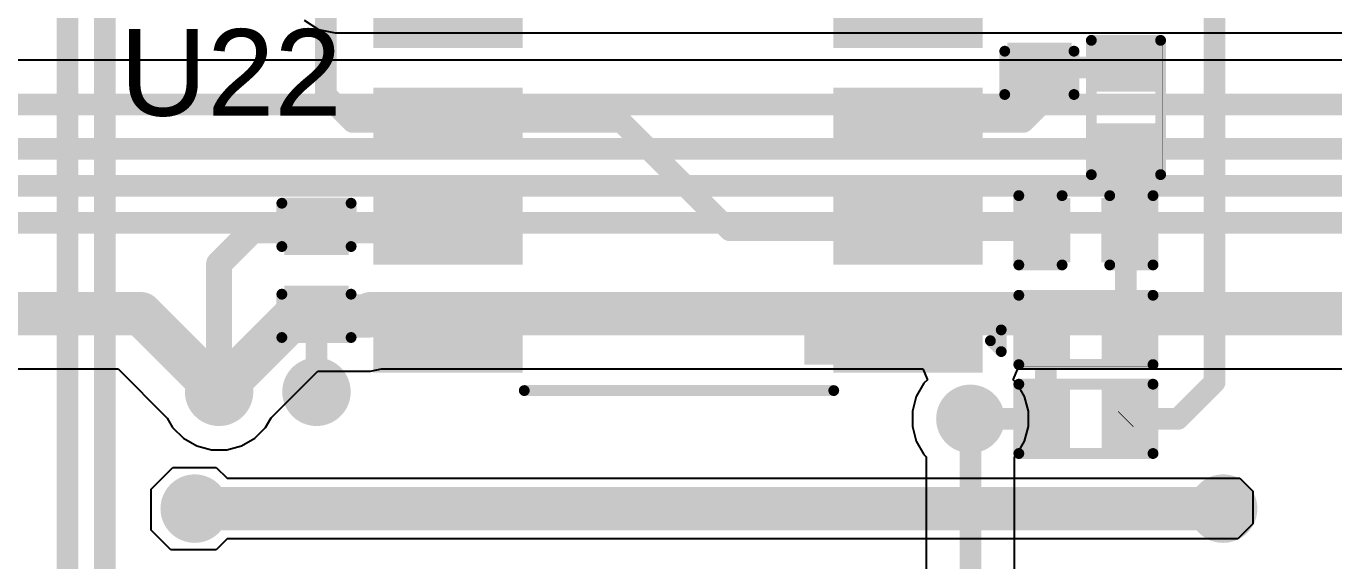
# Model space of a CAD drawing. Header units: millimetres. Extents: x -1.53 to 7.44, y -0.61 to 4.57.
# Drawn here: x 3.516 to 4.12, y 2.835 to 3.082 of the extents above; entities that cross this region are included whole.
import ezdxf

# ---------------------------------------------------------------- set-up
doc = ezdxf.new("R2010")
doc.units = ezdxf.units.MM
doc.header["$MEASUREMENT"] = 0
for name, color, linetype in [('BottomLayer', 5, 'Continuous'), ('BottomSolder', 6, 'Continuous'), ('TopLayer', 1, 'Continuous'), ('TopOverlay', 2, 'Continuous'), ('TopPaste', 8, 'Continuous'), ('TopSolder', 216, 'Continuous'), ('ViaHoleLayer', 16, 'Continuous')]:
    doc.layers.add(name, color=color, linetype=linetype)
doc.styles.add('Arial', font='', dxfattribs={"height": 0.2})
doc.styles.get('Arial').set_extended_font_data('Arial')

# ---------------------------------------------------------------- blocks, each defined once
blk = doc.blocks.new('SOIC_8_0_154___3_90___W______5')
at = {"layer": 'TopLayer'}
for points in [[(-0.13681, 0.06319), (-0.13681, 0.08681), (-0.07579, 0.08681), (-0.07579, 0.06319)], [(0.07579, 0.06319), (0.07579, 0.08681), (0.13681, 0.08681), (0.13681, 0.06319)], [(-0.13681, 0.01319), (-0.13681, 0.03681), (-0.07579, 0.03681), (-0.07579, 0.01319)], [(0.07579, 0.01319), (0.07579, 0.03681), (0.13681, 0.03681), (0.13681, 0.01319)], [(-0.13681, -0.03681), (-0.13681, -0.01319), (-0.07579, -0.01319), (-0.07579, -0.03681)], [(0.07579, -0.03681), (0.07579, -0.01319), (0.13681, -0.01319), (0.13681, -0.03681)], [(-0.13681, -0.08681), (-0.13681, -0.06319), (-0.07579, -0.06319), (-0.07579, -0.08681)], [(0.07579, -0.08681), (0.07579, -0.06319), (0.13681, -0.06319), (0.13681, -0.08681)]]:
    blk.add_hatch(color=1, dxfattribs=at).paths.add_polyline_path(points)
at = {"layer": 'TopOverlay'}
blk.add_hatch(color=2, dxfattribs=at).paths.add_polyline_path([(-0.07237, 0.064), (-0.05837, 0.064), (-0.05837, 0.087), (-0.07237, 0.087)])
at = {"layer": 'TopPaste'}
for points in [[(-0.13681, 0.06319), (-0.13681, 0.08681), (-0.07579, 0.08681), (-0.07579, 0.06319)], [(0.07579, 0.06319), (0.07579, 0.08681), (0.13681, 0.08681), (0.13681, 0.06319)], [(-0.13681, 0.01319), (-0.13681, 0.03681), (-0.07579, 0.03681), (-0.07579, 0.01319)], [(0.07579, 0.01319), (0.07579, 0.03681), (0.13681, 0.03681), (0.13681, 0.01319)], [(-0.13681, -0.03681), (-0.13681, -0.01319), (-0.07579, -0.01319), (-0.07579, -0.03681)], [(0.07579, -0.03681), (0.07579, -0.01319), (0.13681, -0.01319), (0.13681, -0.03681)], [(-0.13681, -0.08681), (-0.13681, -0.06319), (-0.07579, -0.06319), (-0.07579, -0.08681)], [(0.07579, -0.08681), (0.07579, -0.06319), (0.13681, -0.06319), (0.13681, -0.08681)]]:
    blk.add_hatch(color=8, dxfattribs=at).paths.add_polyline_path(points)
at = {"layer": 'TopSolder'}
for points in [[(-0.14081, 0.05919), (-0.14081, 0.09081), (-0.07179, 0.09081), (-0.07179, 0.05919)], [(0.07179, 0.05919), (0.07179, 0.09081), (0.14081, 0.09081), (0.14081, 0.05919)], [(-0.14081, 0.00919), (-0.14081, 0.04081), (-0.07179, 0.04081), (-0.07179, 0.00919)], [(0.07179, 0.00919), (0.07179, 0.04081), (0.14081, 0.04081), (0.14081, 0.00919)], [(-0.14081, -0.04081), (-0.14081, -0.00919), (-0.07179, -0.00919), (-0.07179, -0.04081)], [(0.07179, -0.04081), (0.07179, -0.00919), (0.14081, -0.00919), (0.14081, -0.04081)], [(-0.14081, -0.09081), (-0.14081, -0.05919), (-0.07179, -0.05919), (-0.07179, -0.09081)], [(0.07179, -0.09081), (0.07179, -0.05919), (0.14081, -0.05919), (0.14081, -0.09081)]]:
    blk.add_hatch(color=216, dxfattribs=at).paths.add_polyline_path(points)
at = {"layer": 'TopOverlay', "const_width": 0.005}
for points in [[(0.071, 0.099), (-0.072, 0.099)], [(-0.14437, 0.076), (-0.14937, 0.081)], [(-0.14937, 0.081), (-0.14937, 0.071)], [(-0.14437, 0.076), (-0.14937, 0.071)], [(0.071, -0.099), (-0.072, -0.099)]]:
    blk.add_lwpolyline(points, dxfattribs=at)
at = {"layer": 'TopOverlay', "const_width": 0.0025}
for points in [[(-0.07325, 0.099, 1), (-0.07075, 0.099, 1)], [(0.06975, 0.099, 1), (0.07225, 0.099, 1)], [(-0.15062, 0.081, 1), (-0.14812, 0.081, 1)], [(-0.15062, 0.081, 1), (-0.14812, 0.081, 1)], [(-0.15062, 0.071, 1), (-0.14812, 0.071, 1)], [(-0.15062, 0.071, 1), (-0.14812, 0.071, 1)], [(-0.14562, 0.076, 1), (-0.14312, 0.076, 1)], [(-0.14562, 0.076, 1), (-0.14312, 0.076, 1)], [(-0.07325, -0.099, 1), (-0.07075, -0.099, 1)], [(0.06975, -0.099, 1), (0.07225, -0.099, 1)]]:
    blk.add_lwpolyline(points, format="xyb", close=True, dxfattribs=at)
blk = doc.blocks.new('R___0402_17')
at = {"layer": 'TopLayer'}
for points in [[(-0.0275, -0.0125), (-0.0275, 0.0125), (-0.0095, 0.0125), (-0.0095, -0.0125)], [(0.0095, -0.0125), (0.0095, 0.0125), (0.0275, 0.0125), (0.0275, -0.0125)]]:
    blk.add_hatch(color=1, dxfattribs=at).paths.add_polyline_path(points)
at = {"layer": 'TopPaste'}
for points in [[(-0.0275, -0.0125), (-0.0275, 0.0125), (-0.0095, 0.0125), (-0.0095, -0.0125)], [(0.0095, -0.0125), (0.0095, 0.0125), (0.0275, 0.0125), (0.0275, -0.0125)]]:
    blk.add_hatch(color=8, dxfattribs=at).paths.add_polyline_path(points)
at = {"layer": 'TopSolder'}
for points in [[(-0.02967, -0.01467), (-0.02967, 0.01467), (-0.00733, 0.01467), (-0.00733, -0.01467)], [(0.00733, -0.01467), (0.00733, 0.01467), (0.02967, 0.01467), (0.02967, -0.01467)]]:
    blk.add_hatch(color=216, dxfattribs=at).paths.add_polyline_path(points)
at = {"layer": 'TopOverlay'}
for points, const_width in [([(-0.031, 0.016), (0.031, 0.016)], 0.005), ([(-0.031, 0.016), (-0.031, -0.016)], 0.005), ([(0.031, 0.016), (0.031, -0.016)], 0.005), ([(-0.031, -0.016), (0.031, -0.016)], 0.005), ([(-0.032, -0.017), (0.032, -0.017)], 0.000127)]:
    blk.add_lwpolyline(points, dxfattribs=dict(at, const_width=const_width))
for points, const_width in [([(-0.03225, 0.016, 1), (-0.02975, 0.016, 1)], 0.0025), ([(-0.03225, 0.016, 1), (-0.02975, 0.016, 1)], 0.0025), ([(0.02975, 0.016, 1), (0.03225, 0.016, 1)], 0.0025), ([(0.02975, 0.016, 1), (0.03225, 0.016, 1)], 0.0025), ([(-0.03225, -0.016, 1), (-0.02975, -0.016, 1)], 0.0025), ([(-0.03225, -0.016, 1), (-0.02975, -0.016, 1)], 0.0025), ([(-0.03203, -0.017, 1), (-0.03197, -0.017, 1)], 0.0000635), ([(0.02975, -0.016, 1), (0.03225, -0.016, 1)], 0.0025), ([(0.02975, -0.016, 1), (0.03225, -0.016, 1)], 0.0025), ([(0.03197, -0.017, 1), (0.03203, -0.017, 1)], 0.0000635)]:
    blk.add_lwpolyline(points, format="xyb", close=True, dxfattribs=dict(at, const_width=const_width))
blk = doc.blocks.new('R___0402_18')
at = {"layer": 'TopLayer'}
for points in [[(-0.0275, -0.0125), (-0.0275, 0.0125), (-0.0095, 0.0125), (-0.0095, -0.0125)], [(0.0095, -0.0125), (0.0095, 0.0125), (0.0275, 0.0125), (0.0275, -0.0125)]]:
    blk.add_hatch(color=1, dxfattribs=at).paths.add_polyline_path(points)
at = {"layer": 'TopPaste'}
for points in [[(-0.0275, -0.0125), (-0.0275, 0.0125), (-0.0095, 0.0125), (-0.0095, -0.0125)], [(0.0095, -0.0125), (0.0095, 0.0125), (0.0275, 0.0125), (0.0275, -0.0125)]]:
    blk.add_hatch(color=8, dxfattribs=at).paths.add_polyline_path(points)
at = {"layer": 'TopSolder'}
for points in [[(-0.02967, -0.01467), (-0.02967, 0.01467), (-0.00733, 0.01467), (-0.00733, -0.01467)], [(0.00733, -0.01467), (0.00733, 0.01467), (0.02967, 0.01467), (0.02967, -0.01467)]]:
    blk.add_hatch(color=216, dxfattribs=at).paths.add_polyline_path(points)
at = {"layer": 'TopOverlay'}
for points, const_width in [([(-0.031, 0.016), (0.031, 0.016)], 0.005), ([(-0.031, -0.016), (-0.031, 0.016)], 0.005), ([(0.031, -0.016), (0.031, 0.016)], 0.005), ([(-0.031, -0.016), (0.031, -0.016)], 0.005), ([(-0.032, -0.017), (0.032, -0.017)], 0.000127)]:
    blk.add_lwpolyline(points, dxfattribs=dict(at, const_width=const_width))
for points, const_width in [([(-0.03225, 0.016, 1), (-0.02975, 0.016, 1)], 0.0025), ([(-0.03225, 0.016, 1), (-0.02975, 0.016, 1)], 0.0025), ([(0.02975, 0.016, 1), (0.03225, 0.016, 1)], 0.0025), ([(0.02975, 0.016, 1), (0.03225, 0.016, 1)], 0.0025), ([(-0.03225, -0.016, 1), (-0.02975, -0.016, 1)], 0.0025), ([(-0.03225, -0.016, 1), (-0.02975, -0.016, 1)], 0.0025), ([(-0.03203, -0.017, 1), (-0.03197, -0.017, 1)], 0.0000635), ([(0.02975, -0.016, 1), (0.03225, -0.016, 1)], 0.0025), ([(0.02975, -0.016, 1), (0.03225, -0.016, 1)], 0.0025), ([(0.03197, -0.017, 1), (0.03203, -0.017, 1)], 0.0000635)]:
    blk.add_lwpolyline(points, format="xyb", close=True, dxfattribs=dict(at, const_width=const_width))
blk = doc.blocks.new('R___0402_22')
at = {"layer": 'TopLayer'}
for points in [[(-0.0275, -0.0125), (-0.0275, 0.0125), (-0.0095, 0.0125), (-0.0095, -0.0125)], [(0.0095, -0.0125), (0.0095, 0.0125), (0.0275, 0.0125), (0.0275, -0.0125)]]:
    blk.add_hatch(color=1, dxfattribs=at).paths.add_polyline_path(points)
at = {"layer": 'TopPaste'}
for points in [[(-0.0275, -0.0125), (-0.0275, 0.0125), (-0.0095, 0.0125), (-0.0095, -0.0125)], [(0.0095, -0.0125), (0.0095, 0.0125), (0.0275, 0.0125), (0.0275, -0.0125)]]:
    blk.add_hatch(color=8, dxfattribs=at).paths.add_polyline_path(points)
at = {"layer": 'TopSolder'}
for points in [[(-0.02967, -0.01467), (-0.02967, 0.01467), (-0.00733, 0.01467), (-0.00733, -0.01467)], [(0.00733, -0.01467), (0.00733, 0.01467), (0.02967, 0.01467), (0.02967, -0.01467)]]:
    blk.add_hatch(color=216, dxfattribs=at).paths.add_polyline_path(points)
at = {"layer": 'TopOverlay'}
for points, const_width in [([(-0.031, 0.016), (0.031, 0.016)], 0.005), ([(-0.031, -0.016), (-0.031, 0.016)], 0.005), ([(0.031, -0.016), (0.031, 0.016)], 0.005), ([(-0.031, -0.016), (0.031, -0.016)], 0.005), ([(-0.032, -0.017), (0.032, -0.017)], 0.000127)]:
    blk.add_lwpolyline(points, dxfattribs=dict(at, const_width=const_width))
for points, const_width in [([(-0.03225, 0.016, 1), (-0.02975, 0.016, 1)], 0.0025), ([(-0.03225, 0.016, 1), (-0.02975, 0.016, 1)], 0.0025), ([(0.02975, 0.016, 1), (0.03225, 0.016, 1)], 0.0025), ([(0.02975, 0.016, 1), (0.03225, 0.016, 1)], 0.0025), ([(-0.03225, -0.016, 1), (-0.02975, -0.016, 1)], 0.0025), ([(-0.03225, -0.016, 1), (-0.02975, -0.016, 1)], 0.0025), ([(-0.03203, -0.017, 1), (-0.03197, -0.017, 1)], 0.0000635), ([(0.02975, -0.016, 1), (0.03225, -0.016, 1)], 0.0025), ([(0.02975, -0.016, 1), (0.03225, -0.016, 1)], 0.0025), ([(0.03197, -0.017, 1), (0.03203, -0.017, 1)], 0.0000635)]:
    blk.add_lwpolyline(points, format="xyb", close=True, dxfattribs=dict(at, const_width=const_width))
blk = doc.blocks.new('C___0402_42')
at = {"layer": 'TopLayer'}
for points in [[(-0.0275, -0.0125), (-0.0275, 0.0125), (-0.0095, 0.0125), (-0.0095, -0.0125)], [(0.0095, -0.0125), (0.0095, 0.0125), (0.0275, 0.0125), (0.0275, -0.0125)]]:
    blk.add_hatch(color=1, dxfattribs=at).paths.add_polyline_path(points)
at = {"layer": 'TopPaste'}
for points in [[(-0.0275, -0.0125), (-0.0275, 0.0125), (-0.0095, 0.0125), (-0.0095, -0.0125)], [(0.0095, -0.0125), (0.0095, 0.0125), (0.0275, 0.0125), (0.0275, -0.0125)]]:
    blk.add_hatch(color=8, dxfattribs=at).paths.add_polyline_path(points)
at = {"layer": 'TopSolder'}
for points in [[(-0.02986, -0.01486), (-0.02986, 0.01486), (-0.00714, 0.01486), (-0.00714, -0.01486)], [(0.00714, -0.01486), (0.00714, 0.01486), (0.02986, 0.01486), (0.02986, -0.01486)]]:
    blk.add_hatch(color=216, dxfattribs=at).paths.add_polyline_path(points)
at = {"layer": 'TopOverlay', "const_width": 0.005}
for points in [[(-0.031, 0.016), (-0.031, -0.016)], [(-0.011, 0.016), (-0.031, 0.016)], [(0.031, 0.016), (0.011, 0.016)], [(0.031, 0.016), (0.031, -0.016)], [(-0.011, -0.016), (-0.031, -0.016)], [(0.031, -0.016), (0.011, -0.016)]]:
    blk.add_lwpolyline(points, dxfattribs=at)
at = {"layer": 'TopOverlay', "const_width": 0.0025}
for points in [[(-0.03225, 0.016, 1), (-0.02975, 0.016, 1)], [(-0.03225, 0.016, 1), (-0.02975, 0.016, 1)], [(-0.01225, 0.016, 1), (-0.00975, 0.016, 1)], [(0.00975, 0.016, 1), (0.01225, 0.016, 1)], [(0.02975, 0.016, 1), (0.03225, 0.016, 1)], [(0.02975, 0.016, 1), (0.03225, 0.016, 1)], [(-0.03225, -0.016, 1), (-0.02975, -0.016, 1)], [(-0.03225, -0.016, 1), (-0.02975, -0.016, 1)], [(-0.01225, -0.016, 1), (-0.00975, -0.016, 1)], [(0.00975, -0.016, 1), (0.01225, -0.016, 1)], [(0.02975, -0.016, 1), (0.03225, -0.016, 1)], [(0.02975, -0.016, 1), (0.03225, -0.016, 1)]]:
    blk.add_lwpolyline(points, format="xyb", close=True, dxfattribs=at)
blk = doc.blocks.new('C___0402_44')
at = {"layer": 'TopLayer'}
for points in [[(-0.0275, -0.0125), (-0.0275, 0.0125), (-0.0095, 0.0125), (-0.0095, -0.0125)], [(0.0095, -0.0125), (0.0095, 0.0125), (0.0275, 0.0125), (0.0275, -0.0125)]]:
    blk.add_hatch(color=1, dxfattribs=at).paths.add_polyline_path(points)
at = {"layer": 'TopPaste'}
for points in [[(-0.0275, -0.0125), (-0.0275, 0.0125), (-0.0095, 0.0125), (-0.0095, -0.0125)], [(0.0095, -0.0125), (0.0095, 0.0125), (0.0275, 0.0125), (0.0275, -0.0125)]]:
    blk.add_hatch(color=8, dxfattribs=at).paths.add_polyline_path(points)
at = {"layer": 'TopSolder'}
for points in [[(-0.02986, -0.01486), (-0.02986, 0.01486), (-0.00714, 0.01486), (-0.00714, -0.01486)], [(0.00714, -0.01486), (0.00714, 0.01486), (0.02986, 0.01486), (0.02986, -0.01486)]]:
    blk.add_hatch(color=216, dxfattribs=at).paths.add_polyline_path(points)
at = {"layer": 'TopOverlay', "const_width": 0.005}
for points in [[(-0.031, -0.016), (-0.031, 0.016)], [(-0.011, 0.016), (-0.031, 0.016)], [(0.031, 0.016), (0.011, 0.016)], [(0.031, -0.016), (0.031, 0.016)], [(-0.011, -0.016), (-0.031, -0.016)], [(0.031, -0.016), (0.011, -0.016)]]:
    blk.add_lwpolyline(points, dxfattribs=at)
at = {"layer": 'TopOverlay', "const_width": 0.0025}
for points in [[(-0.03225, 0.016, 1), (-0.02975, 0.016, 1)], [(-0.03225, 0.016, 1), (-0.02975, 0.016, 1)], [(-0.01225, 0.016, 1), (-0.00975, 0.016, 1)], [(0.00975, 0.016, 1), (0.01225, 0.016, 1)], [(0.02975, 0.016, 1), (0.03225, 0.016, 1)], [(0.02975, 0.016, 1), (0.03225, 0.016, 1)], [(-0.03225, -0.016, 1), (-0.02975, -0.016, 1)], [(-0.03225, -0.016, 1), (-0.02975, -0.016, 1)], [(-0.01225, -0.016, 1), (-0.00975, -0.016, 1)], [(0.00975, -0.016, 1), (0.01225, -0.016, 1)], [(0.02975, -0.016, 1), (0.03225, -0.016, 1)], [(0.02975, -0.016, 1), (0.03225, -0.016, 1)]]:
    blk.add_lwpolyline(points, format="xyb", close=True, dxfattribs=at)
blk = doc.blocks.new('C___0402_48')
at = {"layer": 'TopLayer'}
for points in [[(-0.0275, -0.0125), (-0.0275, 0.0125), (-0.0095, 0.0125), (-0.0095, -0.0125)], [(0.0095, -0.0125), (0.0095, 0.0125), (0.0275, 0.0125), (0.0275, -0.0125)]]:
    blk.add_hatch(color=1, dxfattribs=at).paths.add_polyline_path(points)
at = {"layer": 'TopPaste'}
for points in [[(-0.0275, -0.0125), (-0.0275, 0.0125), (-0.0095, 0.0125), (-0.0095, -0.0125)], [(0.0095, -0.0125), (0.0095, 0.0125), (0.0275, 0.0125), (0.0275, -0.0125)]]:
    blk.add_hatch(color=8, dxfattribs=at).paths.add_polyline_path(points)
at = {"layer": 'TopSolder'}
for points in [[(-0.02986, -0.01486), (-0.02986, 0.01486), (-0.00714, 0.01486), (-0.00714, -0.01486)], [(0.00714, -0.01486), (0.00714, 0.01486), (0.02986, 0.01486), (0.02986, -0.01486)]]:
    blk.add_hatch(color=216, dxfattribs=at).paths.add_polyline_path(points)
at = {"layer": 'TopOverlay', "const_width": 0.005}
for points in [[(-0.031, -0.016), (-0.031, 0.016)], [(-0.011, 0.016), (-0.031, 0.016)], [(0.031, 0.016), (0.011, 0.016)], [(0.031, -0.016), (0.031, 0.016)], [(-0.011, -0.016), (-0.031, -0.016)], [(0.031, -0.016), (0.011, -0.016)]]:
    blk.add_lwpolyline(points, dxfattribs=at)
at = {"layer": 'TopOverlay', "const_width": 0.0025}
for points in [[(-0.03225, 0.016, 1), (-0.02975, 0.016, 1)], [(-0.03225, 0.016, 1), (-0.02975, 0.016, 1)], [(-0.01225, 0.016, 1), (-0.00975, 0.016, 1)], [(0.00975, 0.016, 1), (0.01225, 0.016, 1)], [(0.02975, 0.016, 1), (0.03225, 0.016, 1)], [(0.02975, 0.016, 1), (0.03225, 0.016, 1)], [(-0.03225, -0.016, 1), (-0.02975, -0.016, 1)], [(-0.03225, -0.016, 1), (-0.02975, -0.016, 1)], [(-0.01225, -0.016, 1), (-0.00975, -0.016, 1)], [(0.00975, -0.016, 1), (0.01225, -0.016, 1)], [(0.02975, -0.016, 1), (0.03225, -0.016, 1)], [(0.02975, -0.016, 1), (0.03225, -0.016, 1)]]:
    blk.add_lwpolyline(points, format="xyb", close=True, dxfattribs=at)

msp = doc.modelspace()

# ---------------------------------------------------------------- hatches: boundary and pattern name
at = {"layer": 'BottomLayer'}
h = msp.add_hatch(color=5, dxfattribs=at)
edge = h.paths.add_edge_path()
edge.add_arc((3.605, 2.91294), 0.01181, 0, 360)
h = msp.add_hatch(color=5, dxfattribs=at)
edge = h.paths.add_edge_path()
edge.add_arc((3.65, 2.91294), 0.01181, 0, 360)
h = msp.add_hatch(color=5, dxfattribs=at)
edge = h.paths.add_edge_path()
edge.add_arc((3.95211, 2.90044), 0.01181, 0, 360)
h = msp.add_hatch(color=5, dxfattribs=at)
edge = h.paths.add_edge_path()
edge.add_arc((3.59373, 2.859), 0.01181, 0, 360)
h = msp.add_hatch(color=5, dxfattribs=at)
edge = h.paths.add_edge_path()
edge.add_arc((4.06891, 2.859), 0.01181, 0, 360)
at = {"layer": 'BottomSolder'}
h = msp.add_hatch(color=6, dxfattribs=at)
edge = h.paths.add_edge_path()
edge.add_arc((3.605, 2.91294), 0.01581, 0, 360)
h = msp.add_hatch(color=6, dxfattribs=at)
edge = h.paths.add_edge_path()
edge.add_arc((3.65, 2.91294), 0.01581, 0, 360)
h = msp.add_hatch(color=6, dxfattribs=at)
edge = h.paths.add_edge_path()
edge.add_arc((3.95211, 2.90044), 0.01581, 0, 360)
h = msp.add_hatch(color=6, dxfattribs=at)
edge = h.paths.add_edge_path()
edge.add_arc((3.59373, 2.859), 0.01581, 0, 360)
h = msp.add_hatch(color=6, dxfattribs=at)
edge = h.paths.add_edge_path()
edge.add_arc((4.06891, 2.859), 0.01581, 0, 360)
at = {"layer": 'TopLayer'}
h = msp.add_hatch(color=1, dxfattribs=at)
edge = h.paths.add_edge_path()
edge.add_arc((3.605, 2.91294), 0.01181, 0, 360)
h = msp.add_hatch(color=1, dxfattribs=at)
edge = h.paths.add_edge_path()
edge.add_arc((3.65, 2.91294), 0.01181, 0, 360)
h = msp.add_hatch(color=1, dxfattribs=at)
edge = h.paths.add_edge_path()
edge.add_arc((3.95211, 2.90044), 0.01181, 0, 360)
h = msp.add_hatch(color=1, dxfattribs=at)
edge = h.paths.add_edge_path()
edge.add_arc((3.59373, 2.859), 0.01181, 0, 360)
h = msp.add_hatch(color=1, dxfattribs=at)
edge = h.paths.add_edge_path()
edge.add_arc((4.06891, 2.859), 0.01181, 0, 360)
at = {"layer": 'TopSolder'}
h = msp.add_hatch(color=216, dxfattribs=at)
edge = h.paths.add_edge_path()
edge.add_arc((3.605, 2.91294), 0.01581, 0, 360)
h = msp.add_hatch(color=216, dxfattribs=at)
edge = h.paths.add_edge_path()
edge.add_arc((3.65, 2.91294), 0.01581, 0, 360)
h = msp.add_hatch(color=216, dxfattribs=at)
edge = h.paths.add_edge_path()
edge.add_arc((3.95211, 2.90044), 0.01581, 0, 360)
h = msp.add_hatch(color=216, dxfattribs=at)
edge = h.paths.add_edge_path()
edge.add_arc((3.59373, 2.859), 0.01581, 0, 360)
h = msp.add_hatch(color=216, dxfattribs=at)
edge = h.paths.add_edge_path()
edge.add_arc((4.06891, 2.859), 0.01581, 0, 360)
at = {"layer": 'ViaHoleLayer'}
h = msp.add_hatch(color=16, dxfattribs=at)
edge = h.paths.add_edge_path()
edge.add_arc((3.605, 2.91294), 0.00591, 0, 360)
h = msp.add_hatch(color=16, dxfattribs=at)
edge = h.paths.add_edge_path()
edge.add_arc((3.65, 2.91294), 0.00591, 0, 360)
h = msp.add_hatch(color=16, dxfattribs=at)
edge = h.paths.add_edge_path()
edge.add_arc((3.95211, 2.90044), 0.00591, 0, 360)
h = msp.add_hatch(color=16, dxfattribs=at)
edge = h.paths.add_edge_path()
edge.add_arc((3.59373, 2.859), 0.00591, 0, 360)
h = msp.add_hatch(color=16, dxfattribs=at)
edge = h.paths.add_edge_path()
edge.add_arc((4.06891, 2.859), 0.00591, 0, 360)

# ---------------------------------------------------------------- linework, layer by layer
at = {"layer": 'BottomLayer'}
for p, q in [((3.64424, 3.08458), (3.65086, 3.08016)), ((3.65086, 3.08016), (3.65866, 3.07861)), ((3.65866, 3.07861), (4.89769, 3.07861)), ((4.89736, 3.06603), (3.04681, 3.06603)), ((3.40403, 2.92351), (3.55833, 2.92351)), ((3.55833, 2.92351), (3.58107, 2.90077)), ((3.62901, 2.9009), (3.65062, 2.92251)), ((3.65062, 2.92251), (3.675, 2.92251)), ((3.675, 2.92251), (3.68003, 2.92351)), ((3.68003, 2.92351), (3.93019, 2.92351)), ((3.93019, 2.92351), (3.93226, 2.91851)), ((3.93226, 2.91851), (3.93066, 2.91691)), ((3.97196, 2.91851), (3.97403, 2.92351)), ((3.97356, 2.91691), (3.97196, 2.91851)), ((3.97403, 2.92351), (4.12939, 2.92351)), ((3.93066, 2.91691), (3.92713, 2.91079)), ((3.97709, 2.91079), (3.97356, 2.91691)), ((3.92713, 2.91079), (3.9253, 2.90397)), ((3.97892, 2.90397), (3.97709, 2.91079)), ((3.58107, 2.90077), (3.58355, 2.89648)), ((3.62645, 2.89648), (3.62901, 2.9009)), ((3.9253, 2.90397), (3.9253, 2.89691)), ((3.97892, 2.89691), (3.97892, 2.90397)), ((3.58355, 2.89648), (3.58854, 2.89149)), ((3.62146, 2.89149), (3.62645, 2.89648)), ((3.9253, 2.89691), (3.92713, 2.89009)), ((3.97709, 2.89009), (3.97892, 2.89691)), ((3.58854, 2.89149), (3.59465, 2.88796)), ((3.61535, 2.88796), (3.62146, 2.89149)), ((3.92713, 2.89009), (3.93066, 2.88398)), ((3.97356, 2.88398), (3.97709, 2.89009)), ((3.59465, 2.88796), (3.60147, 2.88613)), ((3.60147, 2.88613), (3.60853, 2.88613)), ((3.60853, 2.88613), (3.61535, 2.88796)), ((3.93066, 2.88398), (3.93172, 2.88292)), ((3.93172, 2.88292), (3.93172, 2.47456)), ((3.9725, 2.88292), (3.97356, 2.88398)), ((3.9725, 2.46611), (3.9725, 2.88292))]:
    msp.add_line(p, q, dxfattribs=at)
for points, const_width in [([(3.03836, 3.04564), (4.89736, 3.04564)], 0.01), ([(3.03043, 3.02513), (5.76887, 3.02513)], 0.01), ([(3.02352, 3.008), (5.76196, 3.008)], 0.01), ([(3.00799, 2.991), (5.75492, 2.991)], 0.01), ([(3.07106, 2.949), (3.56889, 2.949)], 0.02), ([(3.56889, 2.949), (3.60494, 2.91294)], 0.02), ([(3.605, 2.91294), (3.64006, 2.948)], 0.02), ([(3.64006, 2.948), (3.675, 2.948)], 0.02), ([(3.675, 2.949), (4.13994, 2.949)], 0.02), ([(3.95211, 2.46611), (3.95211, 2.90044)], 0.01)]:
    msp.add_lwpolyline(points, dxfattribs=dict(at, const_width=const_width))
for points, const_width in [([(3.56389, 2.949, 1), (3.57389, 2.949, 1)], 0.01), ([(3.56389, 2.949, 1), (3.57389, 2.949, 1)], 0.01), ([(3.63506, 2.948, 1), (3.64506, 2.948, 1)], 0.01), ([(3.63506, 2.948, 1), (3.64506, 2.948, 1)], 0.01), ([(3.67, 2.949, 1), (3.68, 2.949, 1)], 0.01), ([(3.67, 2.948, 1), (3.68, 2.948, 1)], 0.01), ([(3.59994, 2.91294, 1), (3.60994, 2.91294, 1)], 0.01), ([(3.6, 2.91294, 1), (3.61, 2.91294, 1)], 0.01), ([(3.94961, 2.90044, 1), (3.95461, 2.90044, 1)], 0.005)]:
    msp.add_lwpolyline(points, format="xyb", close=True, dxfattribs=dict(at, const_width=const_width))
at = {"layer": 'TopLayer'}
for p, q in [((3.57366, 2.868), (3.58366, 2.878)), ((3.58366, 2.878), (3.60366, 2.878)), ((3.60366, 2.878), (3.60866, 2.873)), ((3.60866, 2.873), (4.07666, 2.873)), ((4.07666, 2.873), (4.08263, 2.86703)), ((3.57366, 2.849), (3.57366, 2.868)), ((4.08263, 2.86703), (4.08263, 2.85197)), ((4.08263, 2.85197), (4.07566, 2.845)), ((3.58266, 2.84), (3.57366, 2.849)), ((3.60366, 2.84), (3.58266, 2.84)), ((3.60866, 2.845), (3.60366, 2.84)), ((4.07566, 2.845), (3.60866, 2.845))]:
    msp.add_line(p, q, dxfattribs=at)
for points, const_width in [([(3.535, 2.81), (3.535, 3.566)], 0.01), ([(3.55221, 2.82479), (3.55221, 3.52814)], 0.01), ([(4.06496, 2.91737), (4.06496, 3.2617)], 0.01), ([(3.65427, 3.05), (3.65427, 3.17431)], 0.01), ([(3.98201, 3.06269), (3.98352, 3.06118)], 0.01), ([(3.98352, 3.04455), (3.98352, 3.06118)], 0.01), ([(3.98358, 3.06269), (4.024, 3.06269)], 0.01), ([(3.65427, 3.05), (3.66677, 3.0375)], 0.01), ([(3.97647, 3.0375), (3.98352, 3.04455)], 0.01), ([(3.66677, 3.0375), (3.70967, 3.0375)], 0.01), ([(3.70967, 3.0375), (3.79096, 3.0375)], 0.01), ([(3.79096, 3.0375), (3.84096, 2.9875)], 0.01), ([(3.92277, 3.0375), (3.97647, 3.0375)], 0.01), ([(4.024, 2.9875), (4.024, 3.02569)], 0.01), ([(3.605, 2.972), (3.6205, 2.9875)], 0.012), ([(3.6205, 2.9875), (3.65, 2.9875)], 0.012), ([(3.65, 2.9875), (3.7054, 2.9875)], 0.012), ([(3.84096, 2.9875), (3.92226, 2.9875)], 0.01), ([(3.92226, 2.9875), (3.98649, 2.9875)], 0.01), ([(4.024, 2.9415), (4.024, 2.9875)], 0.01), ([(3.605, 2.91294), (3.605, 2.972)], 0.012), ([(3.65, 2.91294), (3.65, 2.9505)], 0.01), ([(3.987, 2.90044), (3.987, 2.9415)], 0.01), ([(4.04804, 2.90044), (4.06496, 2.91737)], 0.01), ([(3.95211, 2.90044), (3.987, 2.90044)], 0.01), ([(4.02382, 2.90026), (4.024, 2.90044)], 0.01), ([(4.024, 2.90044), (4.04804, 2.90044)], 0.01), ([(3.59373, 2.859), (4.06891, 2.859)], 0.02)]:
    msp.add_lwpolyline(points, dxfattribs=dict(at, const_width=const_width))
for points, const_width in [([(3.97951, 3.06269, 1), (3.98451, 3.06269, 1)], 0.005), ([(3.98102, 3.06118, 1), (3.98602, 3.06118, 1)], 0.005), ([(3.98102, 3.06118, 1), (3.98602, 3.06118, 1)], 0.005), ([(3.98108, 3.06269, 1), (3.98608, 3.06269, 1)], 0.005), ([(4.0215, 3.06269, 1), (4.0265, 3.06269, 1)], 0.005), ([(3.65177, 3.05, 1), (3.65677, 3.05, 1)], 0.005), ([(3.65177, 3.05, 1), (3.65677, 3.05, 1)], 0.005), ([(3.98102, 3.04455, 1), (3.98602, 3.04455, 1)], 0.005), ([(3.98102, 3.04455, 1), (3.98602, 3.04455, 1)], 0.005), ([(3.66427, 3.0375, 1), (3.66927, 3.0375, 1)], 0.005), ([(3.66427, 3.0375, 1), (3.66927, 3.0375, 1)], 0.005), ([(3.70717, 3.0375, 1), (3.71217, 3.0375, 1)], 0.005), ([(3.70717, 3.0375, 1), (3.71217, 3.0375, 1)], 0.005), ([(3.78846, 3.0375, 1), (3.79346, 3.0375, 1)], 0.005), ([(3.78846, 3.0375, 1), (3.79346, 3.0375, 1)], 0.005), ([(3.92027, 3.0375, 1), (3.92527, 3.0375, 1)], 0.005), ([(3.97397, 3.0375, 1), (3.97897, 3.0375, 1)], 0.005), ([(3.97397, 3.0375, 1), (3.97897, 3.0375, 1)], 0.005), ([(4.0215, 3.02569, 1), (4.0265, 3.02569, 1)], 0.005), ([(3.6175, 2.9875, 1), (3.6235, 2.9875, 1)], 0.006), ([(3.6175, 2.9875, 1), (3.6235, 2.9875, 1)], 0.006), ([(3.647, 2.9875, 1), (3.653, 2.9875, 1)], 0.006), ([(3.647, 2.9875, 1), (3.653, 2.9875, 1)], 0.006), ([(3.7024, 2.9875, 1), (3.7084, 2.9875, 1)], 0.006), ([(3.83846, 2.9875, 1), (3.84346, 2.9875, 1)], 0.005), ([(3.83846, 2.9875, 1), (3.84346, 2.9875, 1)], 0.005), ([(3.91976, 2.9875, 1), (3.92476, 2.9875, 1)], 0.005), ([(3.91976, 2.9875, 1), (3.92476, 2.9875, 1)], 0.005), ([(3.98399, 2.9875, 1), (3.98899, 2.9875, 1)], 0.005), ([(4.0215, 2.9875, 1), (4.0265, 2.9875, 1)], 0.005), ([(4.0215, 2.9875, 1), (4.0265, 2.9875, 1)], 0.005), ([(3.602, 2.972, 1), (3.608, 2.972, 1)], 0.006), ([(3.602, 2.972, 1), (3.608, 2.972, 1)], 0.006), ([(3.6475, 2.9505, 1), (3.6525, 2.9505, 1)], 0.005), ([(3.9845, 2.9415, 1), (3.9895, 2.9415, 1)], 0.005), ([(4.0215, 2.9415, 1), (4.0265, 2.9415, 1)], 0.005), ([(3.602, 2.91294, 1), (3.608, 2.91294, 1)], 0.006), ([(4.06246, 2.91737, 1), (4.06746, 2.91737, 1)], 0.005), ([(4.06246, 2.91737, 1), (4.06746, 2.91737, 1)], 0.005), ([(3.6475, 2.91294, 1), (3.6525, 2.91294, 1)], 0.005), ([(3.94961, 2.90044, 1), (3.95461, 2.90044, 1)], 0.005), ([(3.9845, 2.90044, 1), (3.9895, 2.90044, 1)], 0.005), ([(3.9845, 2.90044, 1), (3.9895, 2.90044, 1)], 0.005), ([(4.02132, 2.90026, 1), (4.02632, 2.90026, 1)], 0.005), ([(4.0215, 2.90044, 1), (4.0265, 2.90044, 1)], 0.005), ([(4.0215, 2.90044, 1), (4.0265, 2.90044, 1)], 0.005), ([(4.04554, 2.90044, 1), (4.05054, 2.90044, 1)], 0.005), ([(4.04554, 2.90044, 1), (4.05054, 2.90044, 1)], 0.005), ([(3.58873, 2.859, 1), (3.59873, 2.859, 1)], 0.01), ([(4.06391, 2.859, 1), (4.07391, 2.859, 1)], 0.01)]:
    msp.add_lwpolyline(points, format="xyb", close=True, dxfattribs=dict(at, const_width=const_width))
at = {"layer": 'TopSolder', "const_width": 0.02}
msp.add_lwpolyline([(3.59373, 2.859), (4.06891, 2.859)], dxfattribs=at)
at = {"layer": 'TopSolder', "const_width": 0.01}
for points in [[(3.58873, 2.859, 1), (3.59873, 2.859, 1)], [(4.06391, 2.859, 1), (4.07391, 2.859, 1)]]:
    msp.add_lwpolyline(points, format="xyb", close=True, dxfattribs=at)

# ---------------------------------------------------------------- block references
for name, p, rotation in [('SOIC_8_0_154___3_90___W______5', (3.817, 3.0125), 180), ('C___0402_44', (3.984, 3.08119), 270), ('R___0402_17', (4.024, 3.04419), 90), ('C___0402_42', (4.0055, 2.9875), 180), ('C___0402_48', (3.65, 2.969), 270)]:
    msp.add_blockref(name, p, dxfattribs=dict(rotation=rotation))
for name, p in [('R___0402_18', (4.0055, 2.9415)), ('R___0402_22', (4.0055, 2.90044))]:
    msp.add_blockref(name, p)

# ---------------------------------------------------------------- texts
at = {"layer": 'TopOverlay', "style": 'Arial'}
msp.add_text('U22', height=0.04, dxfattribs=at).set_placement((3.55912, 3.04038))

doc.saveas('drawing.dxf')
